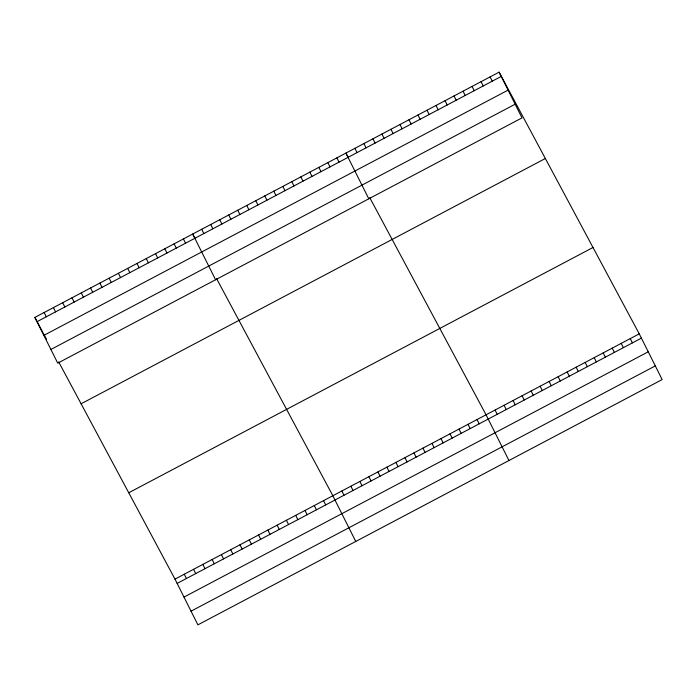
<?xml version="1.0" encoding="UTF-8"?>
<svg xmlns="http://www.w3.org/2000/svg" width="697" height="697" viewBox="0 0 697 697"><rect width="100%" height="100%" fill="white"/><g stroke="black" fill="none" stroke-linecap="round" stroke-linejoin="round"><path stroke-width="1.05" d="M499.104 72.148L522.001 117.871L57.746 363.146L34.85 317.423L499.104 72.148L639.254 333.854L662.15 379.577L197.896 624.852L174.999 579.129L58.679 361.917M36.993 321.7L501.248 76.426M43.841 335.379L508.096 90.105M50.898 349.467L515.153 104.193M81.096 403.79L545.35 158.507M128.753 492.77L593.008 247.487M174.999 579.129L639.254 333.854M177.143 583.406L641.397 338.132M183.991 597.085L648.245 351.811M191.048 611.173L655.302 365.899M348.239 157.452L345.904 153.087L368.8 198.811M369.724 197.582L486.053 414.793L508.949 460.517M195.029 238.391L192.694 234.026L215.591 279.75M216.523 278.521L332.844 495.741L355.74 541.456M34.85 317.423L42.796 332.251M43.258 333.122L46.525 339.23M630.245 338.611L632.388 342.889M490.096 76.905L492.239 81.183M621.227 343.377L623.371 347.655M481.078 81.671L483.221 85.949M612.219 348.134L614.362 352.412M472.069 86.428L474.213 90.706M603.21 352.9L605.344 357.178M463.061 91.194L465.195 95.472M594.192 357.657L596.336 361.935M454.043 95.951L456.187 100.229M585.184 362.423L587.327 366.7M445.034 100.716L447.178 104.994M576.166 367.18L578.31 371.457M436.017 105.474L438.16 109.751M567.158 371.945L569.301 376.223M427.008 110.239L429.152 114.517M558.149 376.702L560.283 380.98M418 114.996L420.143 119.274M549.131 381.468L551.275 385.746M408.982 119.762L411.125 124.04M540.123 386.225L542.266 390.503M399.973 124.519L402.117 128.797M531.114 390.991L533.249 395.269M390.965 129.285L393.099 133.563M522.097 395.748L524.24 400.026M381.947 134.042L384.091 138.32M513.088 400.514L515.231 404.791M372.939 138.808L375.082 143.085M504.07 405.271L506.214 409.548M363.921 143.565L366.064 147.842M495.062 410.036L497.205 414.314M354.912 148.33L357.056 152.599M477.036 419.559L479.179 423.837M336.886 157.853L339.03 162.122M468.027 424.316L470.17 428.594M327.878 162.61L330.021 166.888M459.018 429.082L461.153 433.36M318.869 167.376L321.003 171.645M450.001 433.839L452.144 438.117M309.851 172.133L311.995 176.411M440.992 438.605L443.135 442.883M300.843 176.89L302.986 181.168M431.974 443.362L434.118 447.64M291.825 181.656L293.968 185.933M422.966 448.127L425.109 452.405M282.816 186.413L284.96 190.69M413.957 452.884L416.092 457.162M273.808 191.178L275.942 195.456M404.94 457.65L407.083 461.928M264.79 195.935L266.934 200.213M395.931 462.407L398.074 466.685M255.782 200.701L257.925 204.979M386.913 467.173L389.057 471.451M246.773 205.458L248.907 209.736M377.905 471.93L380.048 476.208M237.755 210.224L239.899 214.502M368.896 476.696L371.039 480.965M228.747 214.981L230.89 219.259M359.879 481.453L362.022 485.731M219.729 219.747L221.873 224.025M350.87 486.218L353.013 490.488M210.721 224.504L212.864 228.782M341.861 490.976L343.996 495.253M201.712 229.269L203.846 233.547M323.565 500.646L325.699 504.916M183.416 238.932L185.55 243.209M314.277 505.552L316.421 509.829M174.128 243.837L176.271 248.115M304.99 510.457L307.133 514.734M164.84 248.742L166.984 253.02M295.702 515.362L297.846 519.64M155.553 253.656L157.696 257.925M286.423 520.267L288.558 524.545M146.274 258.561L148.409 262.83M277.136 525.172L279.279 529.45M136.987 263.466L139.13 267.744M267.848 530.077L269.992 534.355M127.699 268.371L129.842 272.649M258.561 534.982L260.704 539.26M118.412 273.276L120.555 277.554M249.282 539.887L251.425 544.165M109.133 278.181L111.276 282.459M239.995 544.793L242.138 549.07M99.845 283.087L101.989 287.364M230.707 549.698L232.85 553.976M90.558 287.992L92.701 292.27M221.428 554.603L223.563 558.881M81.279 292.897L83.413 297.175M212.141 559.508L214.284 563.786M71.991 297.802L74.135 302.08M202.853 564.413L204.996 568.691M62.704 302.707L64.847 306.985M193.566 569.318L195.709 573.596M53.416 307.612L55.56 311.89M184.287 574.223L186.421 578.501M44.138 312.517L46.281 316.795"/></g></svg>
